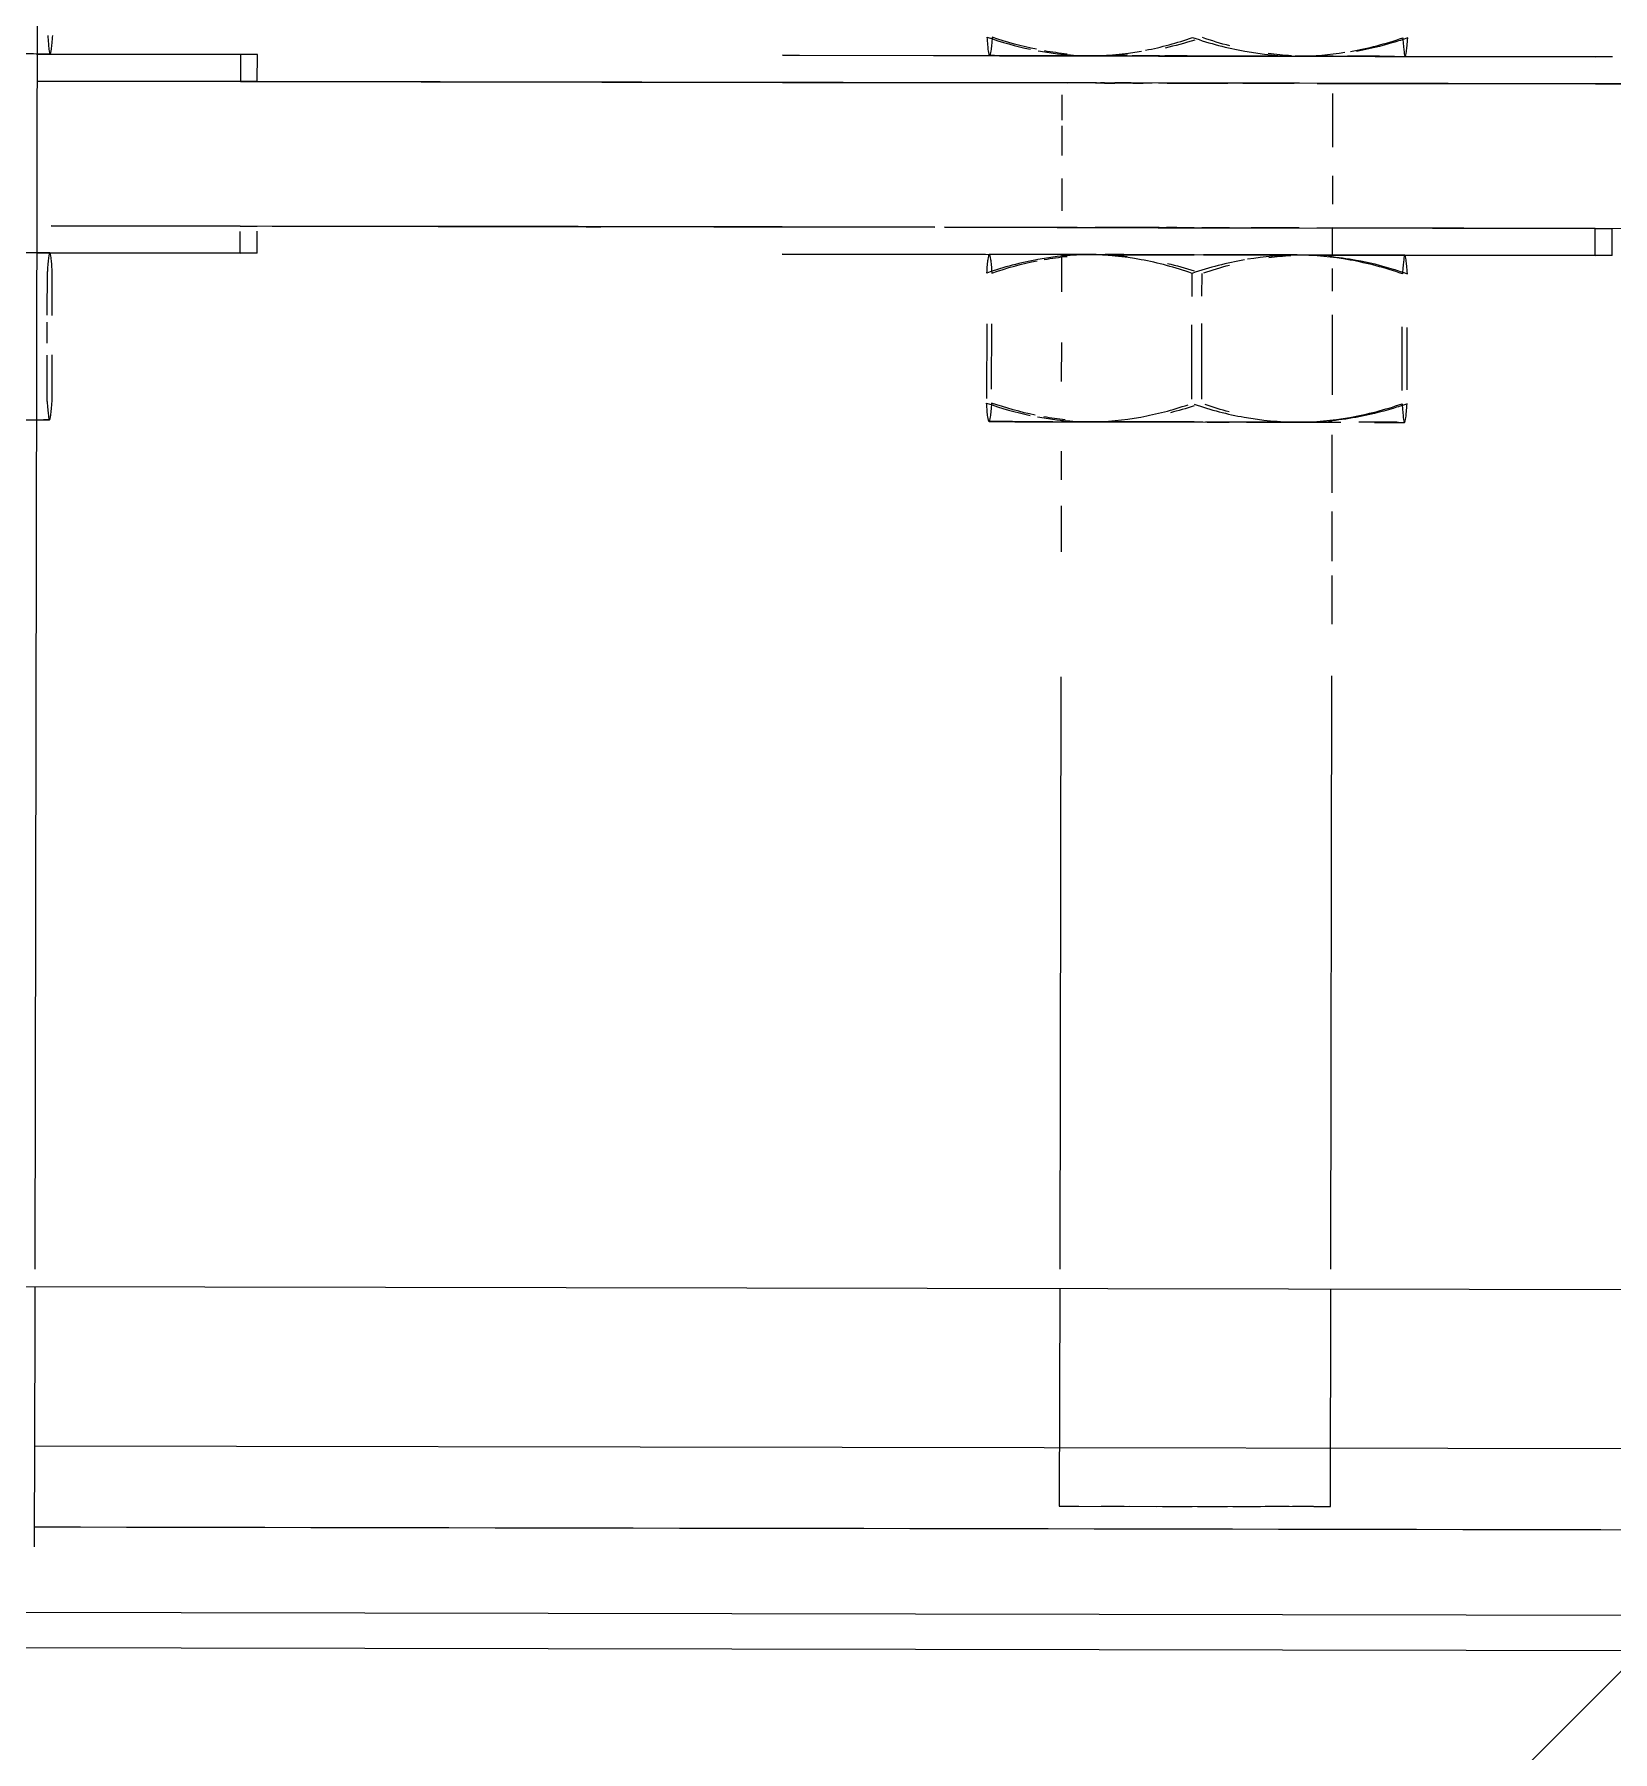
# Model space of a CAD drawing. Header units: metres. Extents: x -354 to -91, y 3 to 562.
# Drawn here: x -272.7227 to -272.548, y 509.52 to 509.71 of the extents above; entities that cross this region are included whole.
import ezdxf

# ---------------------------------------------------------------- set-up
doc = ezdxf.new("R2010")
doc.units = ezdxf.units.M
doc.layers.add('A-DETL-GENF', color=7, linetype='Continuous', lineweight=9)
doc.layers.add('A-GENM', color=7, linetype='Continuous', lineweight=25)

# ---------------------------------------------------------------- blocks, each defined once
blk = doc.blocks.new('CappingBeam_RS39B_CB01A - CappingBeam_RS39B_CB01A-57939457-DRG-2873034 - CONSTRUCTION SEQUENCE STAGE A8')
at = {"layer": 'A-GENM', "color": 9, "true_color": 0xbebebe}
blk.add_open_spline([(98.13608, 38.30844), (98.16384, 38.20325), (98.1916, 38.09805), (98.21935, 37.99286)], degree=3, dxfattribs=at)
at = {"layer": 'A-GENM', "color": 253, "true_color": 0xa3a3a3}
blk.add_open_spline([(98.13608, 38.30844), (98.16384, 38.20325), (98.1916, 38.09805), (98.21935, 37.99286)], degree=3, dxfattribs=at)
blk = doc.blocks.new('Adaptive point Fascia Panel Bracket - Type T04-V7-DRG-2873034 - CONSTRUCTION SEQUENCE STAGE A8')
at = {"layer": 'A-GENM', "color": 253, "true_color": 0xa3a3a3}
for p, q in [((-1145.87482, 509.70782), (-1145.85229, 509.70778)), ((-1145.85229, 509.70778), (-1145.87482, 509.70782)), ((-1145.87426, 509.70782), (-1145.87335, 509.70782)), ((-1145.85229, 509.70778), (-1145.8523, 509.70478)), ((-1145.85042, 509.70778), (-1145.85229, 509.70778)), ((-1145.85043, 509.70478), (-1145.85042, 509.70778)), ((-1145.79231, 509.70768), (-1145.72549, 509.70756)), ((-1145.79044, 509.70767), (-1145.79231, 509.70768)), ((-1145.7608, 509.70762), (-1145.79044, 509.70767)), ((-1145.76298, 509.70763), (-1145.75829, 509.70762)), ((-1145.76188, 509.70762), (-1145.76127, 509.70762)), ((-1145.76079, 509.70762), (-1145.76138, 509.70762)), ((-1145.75721, 509.70762), (-1145.76138, 509.70762)), ((-1145.75996, 509.70762), (-1145.75757, 509.70762)), ((-1145.75829, 509.70762), (-1145.75279, 509.70761)), ((-1145.75757, 509.70762), (-1145.75441, 509.70761)), ((-1145.75415, 509.70761), (-1145.75721, 509.70762)), ((-1145.75415, 509.70761), (-1145.75677, 509.70761)), ((-1145.75441, 509.70761), (-1145.7507, 509.7076)), ((-1145.75056, 509.7076), (-1145.75415, 509.70761)), ((-1145.75056, 509.7076), (-1145.75361, 509.70761)), ((-1145.75279, 509.70761), (-1145.74686, 509.7076)), ((-1145.7507, 509.7076), (-1145.7467, 509.7076)), ((-1145.74669, 509.7076), (-1145.75056, 509.7076)), ((-1145.74669, 509.7076), (-1145.74996, 509.7076)), ((-1145.74686, 509.7076), (-1145.74089, 509.70759)), ((-1145.7467, 509.7076), (-1145.74268, 509.70759)), ((-1145.7428, 509.70759), (-1145.74669, 509.7076)), ((-1145.7428, 509.70759), (-1145.74607, 509.7076)), ((-1145.74606, 509.7076), (-1145.74279, 509.70759)), ((-1145.73915, 509.70758), (-1145.7428, 509.70759)), ((-1145.74268, 509.70759), (-1145.73891, 509.70758)), ((-1145.73915, 509.70758), (-1145.7422, 509.70759)), ((-1145.74089, 509.70759), (-1145.73532, 509.70758)), ((-1145.736, 509.70758), (-1145.73915, 509.70758)), ((-1145.73891, 509.70758), (-1145.73565, 509.70758)), ((-1145.736, 509.70758), (-1145.73861, 509.70758)), ((-1145.7353, 509.70758), (-1145.73046, 509.70757)), ((-1145.73312, 509.70757), (-1145.73088, 509.70757)), ((-1145.7328, 509.70757), (-1145.73133, 509.70757)), ((-1145.72549, 509.70756), (-1145.73138, 509.70757)), ((-1145.73133, 509.70757), (-1145.73088, 509.70757)), ((-1145.73046, 509.70757), (-1145.72671, 509.70756)), ((-1145.72671, 509.70756), (-1145.72463, 509.70756)), ((-1145.72474, 509.70756), (-1145.70233, 509.70752)), ((-1145.70233, 509.70752), (-1145.72474, 509.70756)), ((-1145.72463, 509.70756), (-1145.72429, 509.70756)), ((-1145.72458, 509.70756), (-1145.72405, 509.70756)), ((-1145.72429, 509.70756), (-1145.72339, 509.70756)), ((-1145.72405, 509.70756), (-1145.72338, 509.70756)), ((-1145.70046, 509.70751), (-1145.70233, 509.70752)), ((-1145.8523, 509.70478), (-1145.87483, 509.70482)), ((-1145.87483, 509.70482), (-1145.8523, 509.70478)), ((-1145.87483, 509.70482), (-1145.8523, 509.70478)), ((-1145.8523, 509.70478), (-1145.87483, 509.70482)), ((-1145.66335, 509.70445), (-1145.87483, 509.70482)), ((-1145.8523, 509.70478), (-1145.87483, 509.70482)), ((-1145.79231, 509.70468), (-1145.8523, 509.70478)), ((-1145.8523, 509.70478), (-1145.79231, 509.70468)), ((-1145.85043, 509.70478), (-1145.8523, 509.70478)), ((-1145.79231, 509.70468), (-1145.8523, 509.70478)), ((-1145.76078, 509.70462), (-1145.79231, 509.70468)), ((-1145.79231, 509.70468), (-1145.76078, 509.70462)), ((-1145.79231, 509.70468), (-1145.79044, 509.70467)), ((-1145.70233, 509.70452), (-1145.79231, 509.70468)), ((-1145.76078, 509.70462), (-1145.79231, 509.70468)), ((-1145.79044, 509.70467), (-1145.76078, 509.70462)), ((-1145.76144, 509.70462), (-1145.76189, 509.70462)), ((-1145.76127, 509.70462), (-1145.76188, 509.70462)), ((-1145.75997, 509.70462), (-1145.76144, 509.70462)), ((-1145.75965, 509.70462), (-1145.76127, 509.70462)), ((-1145.75757, 509.70462), (-1145.75997, 509.70462)), ((-1145.75767, 509.70462), (-1145.75709, 509.70462)), ((-1145.7521, 509.70461), (-1145.75757, 509.70462)), ((-1145.75418, 509.70461), (-1145.75687, 509.70461)), ((-1145.75666, 509.70461), (-1145.75551, 509.70461)), ((-1145.74269, 509.70459), (-1145.75071, 509.7046)), ((-1145.74303, 509.70459), (-1145.74587, 509.7046)), ((-1145.74587, 509.7046), (-1145.74303, 509.70459)), ((-1145.74587, 509.7046), (-1145.74303, 509.70459)), ((-1145.74303, 509.70459), (-1145.74587, 509.7046)), ((-1145.73566, 509.70458), (-1145.74222, 509.70459)), ((-1145.73594, 509.70458), (-1145.73836, 509.70458)), ((-1145.73816, 509.70458), (-1145.73646, 509.70458)), ((-1145.7351, 509.70458), (-1145.73568, 509.70458)), ((-1145.70233, 509.70452), (-1145.73139, 509.70457)), ((-1145.73139, 509.70457), (-1145.70233, 509.70452)), ((-1145.73139, 509.70457), (-1145.70233, 509.70452)), ((-1145.70233, 509.70452), (-1145.73139, 509.70457)), ((-1145.66334, 509.70445), (-1145.70233, 509.70452)), ((-1145.70233, 509.70452), (-1145.66334, 509.70445)), ((-1145.70046, 509.70451), (-1145.70233, 509.70452)), ((-1145.66334, 509.70445), (-1145.70233, 509.70452)), ((-1145.76139, 509.7033), (-1145.76139, 509.7005)), ((-1145.7314, 509.6975), (-1145.73139, 509.70345)), ((-1145.7614, 509.69986), (-1145.7614, 509.6966)), ((-1145.76141, 509.69404), (-1145.76141, 509.69047)), ((-1145.73141, 509.69122), (-1145.7314, 509.69435)), ((-1145.87325, 509.68882), (-1145.85233, 509.68878)), ((-1145.85233, 509.68878), (-1145.87325, 509.68882)), ((-1145.85233, 509.68878), (-1145.87325, 509.68882)), ((-1145.87325, 509.68882), (-1145.77543, 509.68865)), ((-1145.85233, 509.68878), (-1145.85046, 509.68878)), ((-1145.79234, 509.68868), (-1145.85233, 509.68878)), ((-1145.85233, 509.68578), (-1145.85233, 509.68819)), ((-1145.85046, 509.68578), (-1145.85046, 509.6882)), ((-1145.8124, 509.68871), (-1145.8304, 509.68875)), ((-1145.82159, 509.68873), (-1145.82121, 509.68873)), ((-1145.79234, 509.68868), (-1145.77543, 509.68865)), ((-1145.79047, 509.68867), (-1145.79234, 509.68868)), ((-1145.77543, 509.68865), (-1145.79234, 509.68868)), ((-1145.77543, 509.68865), (-1145.79047, 509.68867)), ((-1145.77437, 509.68865), (-1145.70236, 509.68852)), ((-1145.76068, 509.68862), (-1145.77437, 509.68865)), ((-1145.76068, 509.68862), (-1145.77437, 509.68865)), ((-1145.77437, 509.68865), (-1145.66299, 509.68845)), ((-1145.76192, 509.68862), (-1145.75444, 509.68861)), ((-1145.76191, 509.68862), (-1145.7613, 509.68862)), ((-1145.7524, 509.68861), (-1145.75771, 509.68862)), ((-1145.75712, 509.68862), (-1145.7577, 509.68862)), ((-1145.75669, 509.68861), (-1145.75712, 509.68862)), ((-1145.75553, 509.68861), (-1145.75669, 509.68861)), ((-1145.75374, 509.68861), (-1145.75553, 509.68861)), ((-1145.75143, 509.68861), (-1145.75374, 509.68861)), ((-1145.75074, 509.6886), (-1145.74674, 509.6886)), ((-1145.74674, 509.6886), (-1145.74272, 509.68859)), ((-1145.74306, 509.68859), (-1145.7459, 509.6886)), ((-1145.74306, 509.68859), (-1145.7459, 509.6886)), ((-1145.74272, 509.68859), (-1145.73568, 509.68858)), ((-1145.74207, 509.68859), (-1145.73915, 509.68858)), ((-1145.73571, 509.68858), (-1145.73614, 509.68858)), ((-1145.73571, 509.68858), (-1145.73513, 509.68858)), ((-1145.73316, 509.68857), (-1145.73092, 509.68857)), ((-1145.73283, 509.68857), (-1145.73136, 509.68857)), ((-1145.70236, 509.68852), (-1145.73142, 509.68857)), ((-1145.73142, 509.68557), (-1145.73142, 509.68857)), ((-1145.70236, 509.68852), (-1145.73142, 509.68857)), ((-1145.73136, 509.68857), (-1145.73092, 509.68857)), ((-1145.70236, 509.68852), (-1145.70049, 509.68851)), ((-1145.70236, 509.68552), (-1145.70236, 509.68852)), ((-1145.7005, 509.68551), (-1145.70049, 509.68851)), ((-1145.87405, 509.68582), (-1145.87979, 509.68583)), ((-1145.87486, 509.68582), (-1145.85233, 509.68578)), ((-1145.85233, 509.68578), (-1145.87486, 509.68582)), ((-1145.87339, 509.68582), (-1145.8743, 509.68582)), ((-1145.87339, 509.68582), (-1145.87405, 509.68582)), ((-1145.85046, 509.68578), (-1145.85233, 509.68578)), ((-1145.79234, 509.68568), (-1145.79048, 509.68567)), ((-1145.70236, 509.68552), (-1145.79234, 509.68568)), ((-1145.79048, 509.68567), (-1145.76083, 509.68562)), ((-1145.76876, 509.68564), (-1145.76942, 509.68564)), ((-1145.76851, 509.68564), (-1145.76942, 509.68564)), ((-1145.76657, 509.68563), (-1145.76876, 509.68564)), ((-1145.7661, 509.68563), (-1145.76851, 509.68564)), ((-1145.76302, 509.68563), (-1145.76657, 509.68563)), ((-1145.75833, 509.68562), (-1145.76302, 509.68563)), ((-1145.76131, 509.68562), (-1145.76192, 509.68562)), ((-1145.76, 509.68562), (-1145.76192, 509.68562)), ((-1145.76142, 509.68562), (-1145.75956, 509.68562)), ((-1145.75968, 509.68562), (-1145.76131, 509.68562)), ((-1145.75761, 509.68562), (-1145.76, 509.68562)), ((-1145.75956, 509.68562), (-1145.75724, 509.68562)), ((-1145.75283, 509.68561), (-1145.75833, 509.68562)), ((-1145.75445, 509.68561), (-1145.75761, 509.68562)), ((-1145.75421, 509.68561), (-1145.7566, 509.68561)), ((-1145.75655, 509.68561), (-1145.75419, 509.68561)), ((-1145.75074, 509.6856), (-1145.75445, 509.68561)), ((-1145.75419, 509.68561), (-1145.7506, 509.6856)), ((-1145.75338, 509.68561), (-1145.7506, 509.6856)), ((-1145.7469, 509.6856), (-1145.75283, 509.68561)), ((-1145.74674, 509.6856), (-1145.75074, 509.6856)), ((-1145.7506, 509.6856), (-1145.74673, 509.6856)), ((-1145.74973, 509.6856), (-1145.74673, 509.6856)), ((-1145.74573, 509.68559), (-1145.74284, 509.68559)), ((-1145.74573, 509.68559), (-1145.74283, 509.68559)), ((-1145.74272, 509.68559), (-1145.74572, 509.68559)), ((-1145.74572, 509.68559), (-1145.74284, 509.68559)), ((-1145.74093, 509.68559), (-1145.74572, 509.68559)), ((-1145.74284, 509.68559), (-1145.73919, 509.68558)), ((-1145.73895, 509.68558), (-1145.74272, 509.68559)), ((-1145.74201, 509.68559), (-1145.73919, 509.68558)), ((-1145.73534, 509.68558), (-1145.74093, 509.68559)), ((-1145.73919, 509.68558), (-1145.73604, 509.68558)), ((-1145.73569, 509.68558), (-1145.73895, 509.68558)), ((-1145.73848, 509.68558), (-1145.73604, 509.68558)), ((-1145.73597, 509.68558), (-1145.73839, 509.68558)), ((-1145.73604, 509.68558), (-1145.73359, 509.68557)), ((-1145.73316, 509.68557), (-1145.73569, 509.68558)), ((-1145.7356, 509.68558), (-1145.73328, 509.68557)), ((-1145.73359, 509.68557), (-1145.73142, 509.68557)), ((-1145.73328, 509.68557), (-1145.73185, 509.68557)), ((-1145.73185, 509.68557), (-1145.70236, 509.68552)), ((-1145.73185, 509.68557), (-1145.73142, 509.68557)), ((-1145.72674, 509.68556), (-1145.7305, 509.68557)), ((-1145.72343, 509.68556), (-1145.72433, 509.68556)), ((-1145.7005, 509.68551), (-1145.70236, 509.68552)), ((-1145.87368, 509.67891), (-1145.87367, 509.68377)), ((-1145.87313, 509.67887), (-1145.87312, 509.68377)), ((-1145.76142, 509.68533), (-1145.76143, 509.68152)), ((-1145.74698, 509.68098), (-1145.74698, 509.68354)), ((-1145.74588, 509.68103), (-1145.74587, 509.68354)), ((-1145.73143, 509.68159), (-1145.73142, 509.68407)), ((-1145.87369, 509.67583), (-1145.87368, 509.67816)), ((-1145.7697, 509.67797), (-1145.76972, 509.6697)), ((-1145.76917, 509.67074), (-1145.76915, 509.67798)), ((-1145.747, 509.66964), (-1145.74699, 509.67786)), ((-1145.7459, 509.66964), (-1145.74588, 509.67801)), ((-1145.73145, 509.67009), (-1145.73143, 509.67896)), ((-1145.72373, 509.6706), (-1145.72372, 509.67764)), ((-1145.72318, 509.67064), (-1145.72316, 509.67755)), ((-1145.8737, 509.66938), (-1145.87369, 509.67449)), ((-1145.87315, 509.66938), (-1145.87314, 509.67452)), ((-1145.76144, 509.6759), (-1145.76145, 509.67159)), ((-1145.87627, 509.66733), (-1145.87409, 509.66732)), ((-1145.87433, 509.66732), (-1145.87343, 509.66732)), ((-1145.76945, 509.66714), (-1145.76879, 509.66714)), ((-1145.76661, 509.66713), (-1145.76305, 509.66713)), ((-1145.7596, 509.66712), (-1145.76102, 509.66712)), ((-1145.75728, 509.66712), (-1145.7596, 509.66712)), ((-1145.75836, 509.66712), (-1145.75287, 509.66711)), ((-1145.75422, 509.66711), (-1145.75728, 509.66712)), ((-1145.75064, 509.6671), (-1145.75422, 509.66711)), ((-1145.75287, 509.66711), (-1145.74693, 509.6671)), ((-1145.74676, 509.6671), (-1145.75064, 509.6671)), ((-1145.74677, 509.6671), (-1145.74937, 509.6671)), ((-1145.74693, 509.6671), (-1145.74096, 509.66709)), ((-1145.73922, 509.66708), (-1145.74287, 509.66709)), ((-1145.74096, 509.66709), (-1145.73537, 509.66708)), ((-1145.73607, 509.66708), (-1145.73922, 509.66708)), ((-1145.73362, 509.66707), (-1145.73607, 509.66708)), ((-1145.73537, 509.66708), (-1145.73053, 509.66707)), ((-1145.73146, 509.66707), (-1145.73205, 509.66707)), ((-1145.72678, 509.66706), (-1145.72437, 509.66706)), ((-1145.72437, 509.66706), (-1145.72346, 509.66706)), ((-1145.72412, 509.66706), (-1145.72345, 509.66706)), ((-1145.73147, 509.65927), (-1145.73146, 509.66567)), ((-1145.76146, 509.66386), (-1145.76146, 509.66069)), ((-1145.76147, 509.65781), (-1145.76148, 509.65272)), ((-1145.73148, 509.65169), (-1145.73147, 509.65721)), ((-1145.73149, 509.64471), (-1145.73148, 509.65011)), ((-1145.7615, 509.63889), (-1145.76162, 509.57333)), ((-1145.73162, 509.57333), (-1145.7315, 509.639)), ((-1145.76162, 509.57121), (-1145.76167, 509.54712)), ((-1145.73167, 509.54707), (-1145.73162, 509.57116)), ((-1145.76167, 509.54712), (-1145.73167, 509.54707)), ((-1145.76166, 509.54712), (-1145.76107, 509.54712)), ((-1145.76107, 509.54712), (-1145.7595, 509.54712)), ((-1145.75705, 509.54711), (-1145.75448, 509.54711)), ((-1145.7539, 509.54711), (-1145.75087, 509.5471)), ((-1145.75025, 509.5471), (-1145.74698, 509.5471)), ((-1145.74636, 509.5471), (-1145.74307, 509.54709)), ((-1145.74248, 509.54709), (-1145.73941, 509.54708)), ((-1145.73352, 509.54707), (-1145.7321, 509.54707)), ((-1145.7321, 509.54707), (-1145.73167, 509.54707))]:
    blk.add_line(p, q, dxfattribs=at)
for centre, major_axis, start_param, end_param in [((-1145.89635, 509.70786), (-0.023, 0.00004), 3.382633, 3.644433), ((-1145.89635, 509.70786), (-0.023, 0.00004), 3.141588, 3.382634), ((-1145.74638, 509.7076), (-0.023, 0.00004), 0.000001, 0.241041), ((-1145.74638, 509.7076), (-0.023, 0.00004), 6.000627, 6.262427), ((-1145.74638, 509.7076), (-0.023, 0.00004), 0.241048, 0.50284), ((-1145.74638, 509.7076), (-0.023, 0.00004), 5.738824, 6.000627), ((-1145.74638, 509.7076), (-0.023, 0.00004), 0.502835, 0.76464), ((-1145.74638, 509.7076), (-0.023, 0.00004), 5.477034, 5.738828), ((-1145.74638, 509.7076), (-0.0155, 0.00003), 0.000005, 0.50284), ((-1145.74638, 509.7076), (-0.0155, 0.00003), 5.738832, 6.000627), ((-1145.74638, 509.7076), (-0.015, 0.00003), 5.738828, 6.000627), ((-1145.74638, 509.7076), (-0.0155, 0.00003), 5.239182, 5.449237), ((-1145.74638, 509.7076), (-0.023, 0.00004), 5.060029, 5.182471), ((-1145.74638, 509.7076), (-0.015, 0.00003), 5.259973, 5.477027), ((-1145.74638, 509.7076), (-0.0155, 0.00003), 4.986913, 5.198495), ((-1145.74638, 509.7076), (-0.015, 0.00003), 4.996596, 5.215236), ((-1145.74638, 509.7076), (-0.023, 0.00004), 4.726232, 4.869654), ((-1145.74638, 509.7076), (-0.0155, 0.00003), 4.732842, 4.94566), ((-1145.74638, 509.7076), (-0.015, 0.00003), 4.733517, 4.95343), ((-1145.74638, 509.7076), (-0.015, 0.00003), 4.470512, 4.691631), ((-1145.74638, 509.7076), (-0.023, 0.00004), 4.554747, 4.691631), ((-1145.74638, 509.7076), (-0.015, 0.00003), 4.207404, 4.42983), ((-1145.74638, 509.7076), (-0.0155, 0.00003), 4.224428, 4.429831), ((-1145.74638, 509.7076), (-0.015, 0.00003), 3.943948, 4.168033), ((-1145.74638, 509.7076), (-0.023, 0.00004), 4.240731, 4.365297), ((-1145.74638, 509.7076), (-0.0155, 0.00003), 3.972637, 4.168032), ((-1145.74638, 509.7076), (-0.015, 0.00003), 3.644433, 3.906226), ((-1145.74638, 509.7076), (-0.015, 0.00003), 2.597235, 3.12082), ((-1145.74638, 509.7076), (-0.015, 0.00003), 3.382634, 3.644427), ((-1145.74638, 509.7076), (-0.015, 0.00003), 3.141593, 3.382637), ((-1145.74638, 509.7076), (-0.023, 0.00004), 3.644428, 3.906232), ((-1145.74638, 509.7076), (-0.023, 0.00004), 3.46567, 3.644433), ((-1145.74668, 509.7046), (-0.011, 0.00002), 0, 1.026439), ((-1145.7461, 509.7046), (-0.011, 0.00002), 6.000628, 6.262427), ((-1145.7461, 509.7046), (-0.011, 0.00002), 5.477035, 5.738828), ((-1145.7461, 509.7046), (-0.011, 0.00002), 5.215226, 5.477029), ((-1145.74639, 509.7046), (-0.0155, 0.00003), 4.732841, 4.953432), ((-1145.74668, 509.7046), (-0.011, 0.00002), 1.288238, 1.811837), ((-1145.74639, 509.7046), (-0.0155, 0.00003), 4.478324, 4.691631), ((-1145.7461, 509.7046), (-0.011, 0.00002), 4.429829, 4.691631), ((-1145.74639, 509.7046), (-0.0155, 0.00003), 4.224429, 4.429831), ((-1145.74668, 509.7046), (-0.011, 0.00002), 2.07364, 2.335436), ((-1145.7461, 509.7046), (-0.011, 0.00002), 3.906228, 4.168032), ((-1145.74668, 509.7046), (-0.011, 0.00002), 2.335437, 2.859035), ((-1145.7461, 509.7046), (-0.011, 0.00002), 3.38263, 3.644433), ((-1145.74668, 509.7046), (-0.011, 0.00002), 2.859027, 3.120834), ((-1145.7461, 509.7046), (-0.011, 0.00002), 3.141585, 3.382634), ((-1145.74639, 509.7046), (-0.0155, 0.00003), 2.597235, 2.859029), ((-1145.74639, 509.7046), (-0.0155, 0.00003), 3.382634, 3.644434), ((-1145.74639, 509.7046), (-0.0155, 0.00003), 2.859035, 3.120831), ((-1145.74639, 509.7046), (-0.0155, 0.00003), 3.141593, 3.382629), ((-1145.8214, 509.68873), (-0.009, 0.00002), 6.262427, 7.833223), ((-1145.8214, 509.68873), (-0.009, 0.00002), 4.691631, 6.262427), ((-1145.8214, 509.68873), (-0.009, 0.00002), 1.550038, 3.120834), ((-1145.8214, 509.68873), (-0.009, 0.00002), 3.120834, 4.691631), ((-1145.74642, 509.6886), (-0.0155, 0.00003), 5.738831, 6.000627), ((-1145.74642, 509.6886), (-0.0155, 0.00003), 5.239183, 5.433178), ((-1145.74642, 509.6886), (-0.0155, 0.00003), 1.026438, 1.288239), ((-1145.74642, 509.6886), (-0.0155, 0.00003), 4.986916, 5.183776), ((-1145.74671, 509.6886), (-0.011, 0.00002), 1.026439, 1.288236), ((-1145.74642, 509.6886), (-0.0155, 0.00003), 4.732842, 4.932027), ((-1145.74671, 509.6886), (-0.011, 0.00002), 1.288239, 1.550038), ((-1145.74671, 509.6886), (-0.011, 0.00002), 1.550038, 1.811836), ((-1145.74642, 509.6886), (-0.0155, 0.00003), 4.478324, 4.679699), ((-1145.74612, 509.6886), (-0.011, 0.00002), 4.429831, 4.69163), ((-1145.74671, 509.6886), (-0.011, 0.00002), 1.811837, 2.07364), ((-1145.74671, 509.6886), (-0.011, 0.00002), 2.073637, 2.597236), ((-1145.74612, 509.6886), (-0.011, 0.00002), 3.906232, 4.16803), ((-1145.74642, 509.6886), (-0.0155, 0.00003), 3.972635, 4.168032), ((-1145.74612, 509.6886), (-0.011, 0.00002), 3.644433, 3.906226), ((-1145.74671, 509.6886), (-0.011, 0.00002), 2.597235, 2.859032), ((-1145.74612, 509.6886), (-0.011, 0.00002), 3.382634, 3.64443), ((-1145.74612, 509.6886), (-0.011, 0.00002), 3.141593, 3.382649), ((-1145.74642, 509.6856), (-0.023, 0.00004), 5.477029, 5.738829), ((-1145.74642, 509.6856), (-0.015, 0.00003), 6.000636, 6.262427), ((-1145.74642, 509.6856), (-0.015, 0.00003), 5.738822, 6.000627), ((-1145.74642, 509.6856), (-0.015, 0.00003), 0.76464, 1.026439), ((-1145.74642, 509.6856), (-0.023, 0.00004), 5.060029, 5.170712), ((-1145.74642, 509.6856), (-0.015, 0.00003), 5.259971, 5.456185), ((-1145.74642, 509.6856), (-0.0155, 0.00003), 4.986914, 5.179603), ((-1145.74642, 509.6856), (-0.015, 0.00003), 4.996596, 5.195707), ((-1145.74642, 509.6856), (-0.023, 0.00004), 4.726232, 4.857621), ((-1145.74642, 509.6856), (-0.0155, 0.00003), 4.732841, 4.927805), ((-1145.74642, 509.6856), (-0.015, 0.00003), 4.733517, 4.934978), ((-1145.74642, 509.6856), (-0.0155, 0.00003), 4.478324, 4.66758), ((-1145.74642, 509.6856), (-0.023, 0.00004), 4.554747, 4.682292), ((-1145.74642, 509.6856), (-0.0155, 0.00003), 4.224429, 4.42386), ((-1145.74642, 509.6856), (-0.015, 0.00003), 4.207404, 4.413484), ((-1145.74642, 509.6856), (-0.015, 0.00003), 3.943946, 4.153072), ((-1145.74642, 509.6856), (-0.023, 0.00004), 4.240731, 4.356981), ((-1145.74642, 509.6856), (-0.023, 0.00004), 2.073637, 2.335439), ((-1145.74642, 509.6856), (-0.0155, 0.00003), 2.597235, 3.120828), ((-1145.74642, 509.6856), (-0.0155, 0.00003), 3.382634, 3.644431), ((-1145.74642, 509.6856), (-0.0155, 0.00003), 3.141593, 3.382631), ((-1145.74642, 509.6856), (-0.023, 0.00004), 3.644433, 3.906233), ((-1145.74642, 509.6856), (-0.023, 0.00004), 2.597235, 2.859032), ((-1145.74642, 509.6856), (-0.023, 0.00004), 3.382634, 3.644431), ((-1145.74642, 509.6856), (-0.023, 0.00004), 3.141594, 3.382638), ((-1145.89642, 509.66736), (-0.023, 0.00004), 3.141593, 3.382634), ((-1145.74645, 509.6671), (-0.023, 0.00004), 6.000626, 6.262427), ((-1145.74645, 509.6671), (-0.023, 0.00004), 0.241047, 0.50284), ((-1145.74645, 509.6671), (-0.023, 0.00004), 5.738828, 6.000627), ((-1145.74645, 509.6671), (-0.023, 0.00004), 5.477032, 5.738828), ((-1145.74645, 509.6671), (-0.023, 0.00004), 0.764639, 1.026439), ((-1145.74645, 509.6671), (-0.015, 0.00003), 5.738828, 6.262426), ((-1145.74645, 509.6671), (-0.015, 0.00003), 0, 0.241042), ((-1145.74645, 509.6671), (-0.015, 0.00003), 4.996596, 5.169112), ((-1145.74645, 509.6671), (-0.023, 0.00004), 4.726232, 4.84007), ((-1145.74645, 509.6671), (-0.015, 0.00003), 1.550038, 1.811839), ((-1145.74645, 509.6671), (-0.023, 0.00004), 4.554747, 4.669837), ((-1145.74645, 509.6671), (-0.015, 0.00003), 4.470512, 4.646982), ((-1145.74645, 509.6671), (-0.015, 0.00003), 4.207404, 4.385957), ((-1145.74645, 509.6671), (-0.015, 0.00003), 3.382634, 3.906232), ((-1145.74645, 509.6671), (-0.015, 0.00003), 2.597235, 2.859037), ((-1145.74645, 509.6671), (-0.015, 0.00003), 3.141593, 3.38263), ((-1145.74645, 509.6671), (-0.023, 0.00004), 3.644433, 3.818544), ((-1145.74645, 509.6671), (-0.023, 0.00004), 3.382635, 3.644433), ((-1145.74667, 509.5471), (-0.015, 0.00003), 3.94395, 4.168032), ((-1145.74667, 509.5471), (-0.015, 0.00003), 3.644435, 3.906232)]:
    blk.add_ellipse(centre, major_axis=major_axis, ratio=0.000001, start_param=start_param, end_param=end_param, dxfattribs=at)
for points in [[(-1145.87363, 509.70988), (-1145.87358, 509.70921), (-1145.87354, 509.70871), (-1145.87349, 509.70837)], [(-1145.87349, 509.70837), (-1145.87345, 509.70803), (-1145.8734, 509.70784), (-1145.87335, 509.70782)], [(-1145.87334, 509.70783), (-1145.8733, 509.70787), (-1145.87326, 509.70805), (-1145.87321, 509.70837)], [(-1145.87321, 509.70837), (-1145.87317, 509.70871), (-1145.87312, 509.70921), (-1145.87307, 509.70988)], [(-1145.76965, 509.70969), (-1145.76806, 509.70913), (-1145.76647, 509.70868), (-1145.76487, 509.70834)], [(-1145.76951, 509.70818), (-1145.76956, 509.70853), (-1145.7696, 509.70903), (-1145.76965, 509.70969)], [(-1145.7691, 509.70969), (-1145.76914, 509.70903), (-1145.76919, 509.70853), (-1145.76924, 509.70818)], [(-1145.76418, 509.70834), (-1145.76582, 509.70867), (-1145.76746, 509.70912), (-1145.7691, 509.70969)], [(-1145.75212, 509.70824), (-1145.75038, 509.70858), (-1145.74865, 509.70905), (-1145.74693, 509.70965)], [(-1145.74669, 509.70937), (-1145.74777, 509.70902), (-1145.74886, 509.70873), (-1145.74996, 509.70848)], [(-1145.74693, 509.70965), (-1145.74501, 509.70899), (-1145.74308, 509.70848), (-1145.74114, 509.70813)], [(-1145.7428, 509.70872), (-1145.74381, 509.70898), (-1145.74482, 509.70929), (-1145.74583, 509.70965)], [(-1145.72945, 509.70811), (-1145.72751, 509.70845), (-1145.72558, 509.70895), (-1145.72366, 509.70961)], [(-1145.72473, 509.70908), (-1145.72607, 509.70868), (-1145.72742, 509.70835), (-1145.72877, 509.70811)], [(-1145.72311, 509.70961), (-1145.72365, 509.70942), (-1145.72419, 509.70924), (-1145.72473, 509.70908)], [(-1145.72366, 509.70961), (-1145.72361, 509.70895), (-1145.72357, 509.70844), (-1145.72352, 509.7081)], [(-1145.72325, 509.7081), (-1145.7232, 509.70844), (-1145.72315, 509.70895), (-1145.72311, 509.70961)], [(-1145.87335, 509.70782), (-1145.87335, 509.70782), (-1145.87335, 509.70783), (-1145.87334, 509.70783)], [(-1145.76939, 509.70764), (-1145.76943, 509.70769), (-1145.76947, 509.70787), (-1145.76951, 509.70818)], [(-1145.76938, 509.70764), (-1145.76938, 509.70764), (-1145.76938, 509.70764), (-1145.76939, 509.70764)], [(-1145.76924, 509.70818), (-1145.76928, 509.70784), (-1145.76933, 509.70766), (-1145.76938, 509.70764)], [(-1145.764, 509.70817), (-1145.7621, 509.70783), (-1145.7602, 509.70764), (-1145.75829, 509.70762)], [(-1145.76081, 509.70782), (-1145.76164, 509.70791), (-1145.76248, 509.70802), (-1145.76331, 509.70817)], [(-1145.75829, 509.70762), (-1145.75638, 509.70764), (-1145.75448, 509.70781), (-1145.75259, 509.70815)], [(-1145.75414, 509.7078), (-1145.75501, 509.70771), (-1145.75589, 509.70765), (-1145.75676, 509.70763)], [(-1145.74114, 509.70813), (-1145.7392, 509.70779), (-1145.73725, 509.7076), (-1145.7353, 509.70758)], [(-1145.736, 509.70763), (-1145.73685, 509.70768), (-1145.7377, 509.70776), (-1145.73855, 509.70788)], [(-1145.73516, 509.70758), (-1145.73346, 509.7076), (-1145.73177, 509.70774), (-1145.73008, 509.70801)], [(-1145.72352, 509.7081), (-1145.72348, 509.70776), (-1145.72343, 509.70758), (-1145.72339, 509.70756)], [(-1145.72339, 509.70756), (-1145.72338, 509.70756), (-1145.72338, 509.70756), (-1145.72338, 509.70756)], [(-1145.72338, 509.70756), (-1145.72333, 509.7076), (-1145.72329, 509.70778), (-1145.72325, 509.7081)], [(-1145.87339, 509.68582), (-1145.87344, 509.6858), (-1145.87349, 509.68562), (-1145.87353, 509.68528)], [(-1145.87338, 509.68581), (-1145.87339, 509.68582), (-1145.87339, 509.68582), (-1145.87339, 509.68582)], [(-1145.87326, 509.68527), (-1145.8733, 509.68559), (-1145.87334, 509.68577), (-1145.87338, 509.68581)], [(-1145.76955, 509.68509), (-1145.76951, 509.68541), (-1145.76947, 509.68559), (-1145.76943, 509.68563)], [(-1145.76943, 509.68563), (-1145.76942, 509.68563), (-1145.76942, 509.68564), (-1145.76942, 509.68564)], [(-1145.76942, 509.68564), (-1145.76937, 509.68561), (-1145.76932, 509.68543), (-1145.76928, 509.68509)], [(-1145.75833, 509.68562), (-1145.76024, 509.6856), (-1145.76214, 509.68542), (-1145.76404, 509.68508)], [(-1145.75263, 509.68506), (-1145.75452, 509.68541), (-1145.75642, 509.68559), (-1145.75833, 509.68562)], [(-1145.75655, 509.68559), (-1145.75576, 509.68556), (-1145.75497, 509.6855), (-1145.75418, 509.68542)], [(-1145.73534, 509.68558), (-1145.73717, 509.68556), (-1145.739, 509.6854), (-1145.74083, 509.6851)], [(-1145.73848, 509.6853), (-1145.73767, 509.68541), (-1145.73685, 509.68548), (-1145.73604, 509.68553)], [(-1145.72949, 509.68502), (-1145.73143, 509.68537), (-1145.73338, 509.68555), (-1145.73534, 509.68558)], [(-1145.73187, 509.68544), (-1145.73084, 509.68534), (-1145.72982, 509.6852), (-1145.72881, 509.68502)], [(-1145.72343, 509.68556), (-1145.72347, 509.68553), (-1145.72352, 509.68535), (-1145.72356, 509.68501)], [(-1145.72342, 509.68555), (-1145.72342, 509.68555), (-1145.72342, 509.68555), (-1145.72343, 509.68556)], [(-1145.72329, 509.68501), (-1145.72333, 509.68533), (-1145.72337, 509.68551), (-1145.72342, 509.68555)], [(-1145.87353, 509.68528), (-1145.87358, 509.68493), (-1145.87363, 509.68443), (-1145.87367, 509.68377)], [(-1145.87312, 509.68377), (-1145.87317, 509.68443), (-1145.87321, 509.68493), (-1145.87326, 509.68527)], [(-1145.76969, 509.68358), (-1145.76965, 509.68425), (-1145.7696, 509.68475), (-1145.76955, 509.68509)], [(-1145.76404, 509.68508), (-1145.76593, 509.68474), (-1145.76782, 509.68424), (-1145.76969, 509.68358)], [(-1145.76928, 509.68509), (-1145.76923, 509.68475), (-1145.76919, 509.68424), (-1145.76914, 509.68358)], [(-1145.76914, 509.68358), (-1145.76747, 509.68416), (-1145.76579, 509.68461), (-1145.76411, 509.68494)], [(-1145.76335, 509.68508), (-1145.7625, 509.68523), (-1145.76165, 509.68534), (-1145.76081, 509.68543)], [(-1145.74698, 509.68354), (-1145.74885, 509.68421), (-1145.75074, 509.68471), (-1145.75263, 509.68506)], [(-1145.7497, 509.68465), (-1145.74871, 509.68442), (-1145.74772, 509.68415), (-1145.74673, 509.68383)], [(-1145.74118, 509.68504), (-1145.74312, 509.6847), (-1145.74505, 509.6842), (-1145.74698, 509.68354)], [(-1145.74569, 509.6836), (-1145.74475, 509.68393), (-1145.7438, 509.68422), (-1145.74285, 509.68446)], [(-1145.7237, 509.6835), (-1145.72563, 509.68417), (-1145.72756, 509.68467), (-1145.72949, 509.68502)], [(-1145.72881, 509.68502), (-1145.72744, 509.68477), (-1145.72609, 509.68444), (-1145.72473, 509.68402)], [(-1145.72473, 509.68402), (-1145.72421, 509.68386), (-1145.72368, 509.68369), (-1145.72315, 509.6835)], [(-1145.72356, 509.68501), (-1145.72361, 509.68467), (-1145.72366, 509.68416), (-1145.7237, 509.6835)], [(-1145.72315, 509.6835), (-1145.7232, 509.68416), (-1145.72324, 509.68467), (-1145.72329, 509.68501)], [(-1145.8737, 509.66938), (-1145.87365, 509.66871), (-1145.87361, 509.66821), (-1145.87356, 509.66787)], [(-1145.87329, 509.66787), (-1145.87324, 509.66821), (-1145.87319, 509.66871), (-1145.87315, 509.66938)], [(-1145.76972, 509.66919), (-1145.76811, 509.66862), (-1145.7665, 509.66817), (-1145.76488, 509.66783)], [(-1145.76959, 509.66768), (-1145.76963, 509.66803), (-1145.76968, 509.66853), (-1145.76972, 509.66919)], [(-1145.76917, 509.66919), (-1145.76922, 509.66853), (-1145.76926, 509.66803), (-1145.76931, 509.66768)], [(-1145.76435, 509.66786), (-1145.76596, 509.66819), (-1145.76757, 509.66864), (-1145.76917, 509.66919)], [(-1145.75266, 509.66765), (-1145.75091, 509.66797), (-1145.74916, 509.66842), (-1145.74742, 509.66901)], [(-1145.74676, 509.66887), (-1145.74763, 509.66859), (-1145.7485, 509.66835), (-1145.74938, 509.66813)], [(-1145.74675, 509.66906), (-1145.74491, 509.66844), (-1145.74306, 509.66796), (-1145.74121, 509.66763)], [(-1145.74288, 509.66822), (-1145.74376, 509.66845), (-1145.74464, 509.66872), (-1145.74552, 509.66902)], [(-1145.72953, 509.66761), (-1145.72759, 509.66795), (-1145.72565, 509.66845), (-1145.72373, 509.66911)], [(-1145.72473, 509.6686), (-1145.7261, 509.66819), (-1145.72747, 509.66786), (-1145.72884, 509.66761)], [(-1145.72318, 509.66911), (-1145.7237, 509.66893), (-1145.72421, 509.66876), (-1145.72473, 509.6686)], [(-1145.72373, 509.66911), (-1145.72369, 509.66845), (-1145.72364, 509.66794), (-1145.7236, 509.6676)], [(-1145.72332, 509.6676), (-1145.72327, 509.66794), (-1145.72323, 509.66845), (-1145.72318, 509.66911)], [(-1145.87356, 509.66787), (-1145.87352, 509.66753), (-1145.87347, 509.66734), (-1145.87343, 509.66732)], [(-1145.87343, 509.66732), (-1145.87342, 509.66732), (-1145.87342, 509.66733), (-1145.87342, 509.66733)], [(-1145.87342, 509.66733), (-1145.87337, 509.66737), (-1145.87333, 509.66755), (-1145.87329, 509.66787)], [(-1145.76946, 509.66714), (-1145.7695, 509.66719), (-1145.76954, 509.66737), (-1145.76959, 509.66768)], [(-1145.76945, 509.66714), (-1145.76945, 509.66714), (-1145.76945, 509.66714), (-1145.76946, 509.66714)], [(-1145.76931, 509.66768), (-1145.76936, 509.66734), (-1145.7694, 509.66716), (-1145.76945, 509.66714)], [(-1145.76407, 509.66767), (-1145.76217, 509.66733), (-1145.76027, 509.66714), (-1145.75836, 509.66712)], [(-1145.76103, 509.66733), (-1145.76181, 509.66742), (-1145.7626, 509.66753), (-1145.76338, 509.66767)], [(-1145.75836, 509.66712), (-1145.75645, 509.66714), (-1145.75455, 509.66731), (-1145.75266, 509.66765)], [(-1145.74121, 509.66763), (-1145.73927, 509.66729), (-1145.73732, 509.6671), (-1145.73537, 509.66708)], [(-1145.73537, 509.66708), (-1145.73341, 509.6671), (-1145.73147, 509.66727), (-1145.72953, 509.66761)], [(-1145.72884, 509.66761), (-1145.72985, 509.66743), (-1145.73086, 509.66729), (-1145.73188, 509.66721)], [(-1145.7236, 509.6676), (-1145.72355, 509.66726), (-1145.7235, 509.66708), (-1145.72346, 509.66706)], [(-1145.72346, 509.66706), (-1145.72346, 509.66706), (-1145.72345, 509.66706), (-1145.72345, 509.66706)], [(-1145.72345, 509.66706), (-1145.72341, 509.6671), (-1145.72336, 509.66728), (-1145.72332, 509.6676)]]:
    blk.add_open_spline(points, degree=3, dxfattribs=at)
blk = doc.blocks.new('SCR_NW_3 - SCR_NW_3-66978935-DRG-2873034 - CONSTRUCTION SEQUENCE STAGE A8')
at = {"layer": 'A-GENM', "color": 253, "true_color": 0xa3a3a3}
for p, q in [((1.12474, -0.00001), (0.00057, 0.00001)), ((0.00002, -0.00394), (1.12475, -0.00396))]:
    blk.add_line(p, q, dxfattribs=at)
blk = doc.blocks.new('PLATE ph - PLATE ph-V42-DRG-2873034 - CONSTRUCTION SEQUENCE STAGE A8')
at = {"layer": 'A-GENM', "color": 253, "true_color": 0xa3a3a3}
for p, q in [((-1145.87462, 509.82255), (-1145.87506, 509.57333)), ((-1145.87506, 509.57141), (-1145.87507, 509.56679)), ((-1145.87507, 509.56679), (-1145.87512, 509.54263))]:
    blk.add_line(p, q, dxfattribs=at)
blk = doc.blocks.new('Barrier-Precast-MPB-03-B - Typical-68652177-DRG-2873034 - CONSTRUCTION SEQUENCE STAGE A8')
at = {"layer": 'A-GENM', "color": 253, "true_color": 0xa3a3a3}
for p, q in [((-0.22643, 0.19151), (-0.22573, 1.05632)), ((-0.20883, 0.19265), (-0.20813, 1.05631))]:
    blk.add_line(p, q, dxfattribs=at)
blk = doc.blocks.new('T2DPAA-T2D-C3S-RS-M3D-100334_rvt-1-DRG-2873034 - CONSTRUCTION SEQUENCE STAGE A8')
at = {"layer": 'A-GENM', "color": 253, "lineweight": 25, "true_color": 0xa3a3a3}
for name, p, rotation in [('CappingBeam_RS39B_CB01A - CappingBeam_RS39B_CB01A-57939457-DRG-2873034 - CONSTRUCTION SEQUENCE STAGE A8', (-1134.0578, 404.8616), 75.11694444444437), ('Barrier-Precast-MPB-03-B - Typical-68652177-DRG-2873034 - CONSTRUCTION SEQUENCE STAGE A8', (-1146.06795, 509.34517), 269.9446405794573)]:
    blk.add_blockref(name, p, dxfattribs=dict(at, rotation=rotation))
at = {"layer": 'A-GENM', "color": 253, "lineweight": 25, "true_color": 0xa3a3a3, "extrusion": (0, 0, -1), "rotation": 0.101852644251858}
blk.add_blockref('SCR_NW_3 - SCR_NW_3-66978935-DRG-2873034 - CONSTRUCTION SEQUENCE STAGE A8', (1144.88068, 509.53361), dxfattribs=at)
at = {"layer": 'A-GENM', "color": 253, "lineweight": 25, "true_color": 0xa3a3a3}
for name in ['Adaptive point Fascia Panel Bracket - Type T04-V7-DRG-2873034 - CONSTRUCTION SEQUENCE STAGE A8', 'PLATE ph - PLATE ph-V42-DRG-2873034 - CONSTRUCTION SEQUENCE STAGE A8']:
    blk.add_blockref(name, (0, 0), dxfattribs=at)

msp = doc.modelspace()

# ---------------------------------------------------------------- hatches: boundary and pattern name
at = {"layer": 'A-DETL-GENF'}
h = msp.add_hatch(dxfattribs=at)
h.set_pattern_fill('FP_5', color=256, style=0, pattern_type=2)
h.set_pattern_definition([(45, (-500.2926, -694.024), (-0.42426407, 0.42426407), [])])
h.paths.add_polyline_path([(-272.1379, 504.63178), (-272.13788, 504.63178), (-272.12944, 509.38177), (-269.01623, 509.37624), (-269.0148, 509.6107), (-269.00758, 509.61069), (-269.00572, 509.37622), (-268.73368, 509.37573), (-268.64153, 509.90465), (-268.64134, 509.90576), (-266.763, 520.68695), (-275.82462, 520.68695), (-275.82462, 504.63833), (-272.16543, 504.63183)])
h.paths.add_polyline_path([(-273.88277, 509.08985), (-273.88278, 509.08985), (-273.88278, 509.09314)])
h.paths.add_polyline_path([(-274.27368, 509.63066), (-274.27368, 509.63067), (-274.26757, 509.63067)])
h.paths.add_polyline_path([(-271.00494, 509.70557), (-271.00294, 509.70584), (-271.00293, 509.70584)])
h.paths.add_polyline_path([(-273.39919, 509.70804), (-273.39919, 509.70805), (-273.36513, 509.70804)])
h.paths.add_polyline_path([(-269.66251, 509.72493), (-269.66251, 509.72494), (-269.6571, 509.72493)])
h.paths.add_polyline_path([(-270.31511, 509.72591), (-270.31511, 509.72591), (-270.31229, 509.72591)])
h.paths.add_polyline_path([(-268.64153, 509.90465), (-268.64145, 509.9051), (-268.64607, 509.90511)])

# ---------------------------------------------------------------- block references
at = {"lineweight": 5}
msp.add_blockref('T2DPAA-T2D-C3S-RS-M3D-100334_rvt-1-DRG-2873034 - CONSTRUCTION SEQUENCE STAGE A8', (873.15239, 0), dxfattribs=at)

doc.saveas('drawing.dxf')
